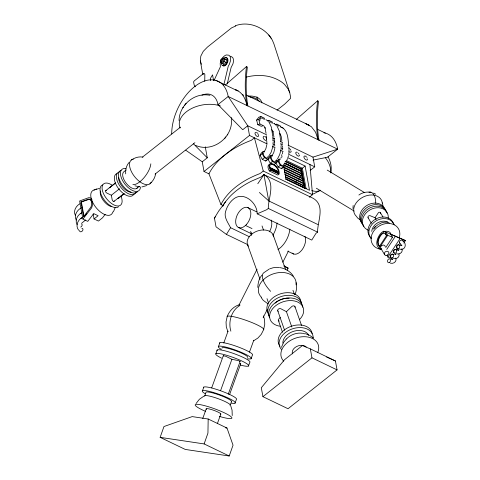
<?xml version="1.0" encoding="UTF-8"?>
<svg xmlns="http://www.w3.org/2000/svg" width="480" height="480" viewBox="0 0 480 480"><rect width="100%" height="100%" fill="white"/><g stroke="black" fill="none" stroke-linecap="round" stroke-linejoin="round"><path stroke-width="0.72" d="M208.176 418.998L207.942 433.11L204.12 443.928L160.146 437.352L163.968 426.534L192.186 416.604L208.176 418.998L226.998 428.052L233.034 445.182L229.212 456L185.238 449.424L160.146 437.352M249.462 236.796L230.58 227.712C228.198 222.948 223.842 217.482 225.51 211.83C226.836 206.85 229.566 202.176 233.652 198.966C243.732 190.962 257.388 202.83 257.196 213.834L266.682 209.712L268.296 208.434C268.224 197.634 276.372 181.896 263.952 174.63L260.766 177.156L251.952 180.93A69.924 43.53 -10.3 0 0 222.648 206.262M257.196 213.834L311.772 240.09L315.936 233.406L317.556 232.128C317.478 221.328 325.626 205.59 313.206 198.33L263.952 174.63L257.796 183.714M352.968 208.5L353.142 205.518M232.236 415.56L232.062 410.112L230.76 405.942M257.784 287.382C258.03 283.044 258.864 278.43 261.936 275.148M202.824 74.664L200.334 60.966L200.814 56.106L203.25 51.354L207.492 47.034L231.624 27.846L235.656 26.034M266.862 144.576L265.908 148.56L264.282 151.656M272.982 146.22L273.144 144.726M274.788 148.386L273.834 152.37L272.202 155.472M280.902 150.03L281.064 148.542M282.708 152.202L282.444 153.984M288.828 153.84L288.984 152.352M155.55 173.4C155.358 177.564 152.868 181.122 149.886 183.852M271.722 169.536L271.806 168.846L272.334 169.83L271.272 169.296L271.116 168.558L271.686 169.524M330.744 172.59C332.046 167.19 330.612 161.562 328.02 156.762M179.028 120.474C179.43 105.018 194.532 92.13 209.946 95.28M221.142 59.862L223.062 58.038L224.904 58.926L226.422 59.826L226.026 62.55L224.106 64.374L220.74 62.586L221.04 60.54M222.258 63.486L224.178 61.662L224.58 58.938L223.062 58.038M398.202 250.554L398.838 249.816L397.776 249.948M272.928 146.52L271.092 152.352L268.644 156.294M280.848 150.33L279.648 154.728L277.47 158.874M279.042 173.982L270.414 170.136L269.352 170.976L277.818 175.05L279.042 173.982A6.924 3.528 51.6 0 0 273.006 163.938A6.924 3.528 51.6 0 0 270.414 170.136M263.724 329.154L264.762 324.24L264.486 319.248L263.352 315.87M223.794 85.05L228.276 66.108L229.314 64.41L230.532 60.672A7.878 4.68 -64.3 0 0 229.758 56.046L228.852 55.206L226.404 54.948A7.554 4.488 -64.3 0 0 222.438 58.014L221.748 59.142M227.226 83.922L231.12 67.476L232.926 63.924L233.37 62.034A7.878 4.68 -64.3 0 0 232.596 57.414L230.544 56.196M115.326 207.318L113.388 211.866M288.09 157.074L288.492 155.598M281.424 347.37L283.422 342.774M202.494 390.732L203.802 387.108M215.91 353.61L217.224 349.98M218.532 346.356L219.846 342.726M223.782 342.954L228.066 331.098M211.704 387.828L223.338 355.656L225.99 356.376L231.906 359.31L238.626 360.648L240.096 361.446L228.24 394.248M202.758 418.458L206.196 408.942M220.554 390.714L231.906 359.31M217.416 423.48L220.854 413.958M229.608 394.512L240.708 363.81L240.162 363.432M230.286 404.958L231.594 401.334M249.468 352.134L253.758 340.278M235.044 403.152L236.358 399.528A17.544 2.58 19.9 0 0 220.77 390.822A17.544 2.58 19.9 0 0 203.622 387.756M248.466 366.03L249.774 362.4A17.544 2.58 19.9 0 0 234.186 353.7A17.544 2.58 19.9 0 0 217.044 350.634M251.088 358.776L252.396 355.146A17.544 2.58 19.9 0 0 236.808 346.446A17.544 2.58 19.9 0 0 219.666 343.38M221.142 60.324L220.182 63.45L220.356 66.822L214.146 80.28M295.092 294.324C296.598 290.682 297.084 286.524 296.118 282.678M286.938 159.972L287.568 158.538M401.274 245.73L401.922 245.154L400.992 245.304L401.496 245.256L401.316 245.55L401.802 245.13L400.854 245.286M240.096 361.446L239.64 361.506M240.708 363.81L240.306 363.858M272.382 155.778L271.242 155.226L269.118 156.912L267.882 159.354L265.758 161.04L262.338 159.39L260.058 155.424L261.198 153.096L263.316 151.416L264.456 151.968M260.058 155.424L262.182 153.738L263.316 151.416M265.758 161.04L266.328 159.876M271.974 164.028L270.264 163.206L267.978 159.234L270.102 157.554L271.242 155.226M273.684 164.85L275.808 163.17L277.044 160.722L279.162 159.042L280.302 159.588M284.868 164.658L283.728 166.98L281.604 168.66L278.184 167.016L275.904 163.044L278.028 161.364L279.162 159.042M281.604 168.66L282.174 167.496M195.342 145.302C213.108 153.384 234.252 136.566 231.282 117.612M238.884 305.274L257.064 269.208M282.852 262.176L288.492 250.992M263.166 317.604L267.204 309.588M287.07 270.186L288.078 268.182M227.262 316.332C229.428 310.818 233.976 306.024 239.85 304.608M280.74 158.292L281.286 157.254M203.25 74.226L203.67 73.428L204.216 73.458L204.84 74.316L204.762 81.3M248.022 244.788L226.422 234.396L216.024 226.812L214.434 218.058L218.622 211.194L225.426 201.942M226.422 234.396L230.58 227.712M373.212 229.146L375.432 226.434M196.044 403.53L199.41 399.246L203.874 396.156M376.17 219.606L375.06 217.746L378.228 212.952A1.332 1.074 -30.7 0 1 379.986 212.328A1.332 1.074 -30.7 0 1 380.346 213.828M378.936 248.556L387.696 235.296L385.86 232.212L383.76 231.222A9.708 4.95 -67.6 0 0 379.692 234.756L378.978 235.866A8.544 4.356 -67.6 0 0 376.77 243.258L377.1 245.466L378.936 248.556L381.684 249.69M385.734 247.524L392.502 237.282L390.666 234.192L405.462 240.576L403.818 243.066M386.706 249.432L395.466 236.178M391.812 258.69L387.852 257.052L400.176 238.398M283.698 342.246L286.374 338.94M80.988 218.604L82.218 217.47M81.81 223.128L85.62 219.948M214.434 218.058L215.706 216.312M184.716 105.174L186.054 103.332M224.508 138.792L225.846 136.956M182.76 107.874L183.294 107.154M227.268 134.97L227.802 134.25M257.808 124.662L259.938 124.026L263.358 125.67L261.228 126.306L257.808 124.662L256.614 120.096L258.84 117.18L260.97 116.544L264.39 118.188L264.732 119.496M256.614 120.096L258.744 119.46L260.97 116.544M268.002 121.524L268.896 120.354L272.316 122.004L272.658 123.306M275.928 125.334L276.816 124.17L280.236 125.814L280.578 127.116M83.64 216.612L90.936 207.078A8.196 4.866 -64.3 0 0 91.536 202.38L91.362 201.498A7.038 4.182 -64.3 0 0 88.674 199.11L80.952 201.81L83.64 216.612L84.078 216.822L81.39 202.02L80.952 201.81M85.428 215.076L86.784 213.336M105.186 214.374L102.51 217.83L98.436 221.058L94.056 218.952L98.13 215.724L93.75 213.618L87.738 221.382L82.92 219.06L91.614 207.846A9.708 5.766 -64.3 0 0 92.568 201.636L92.484 201.138M129.096 162.456C126.3 165.486 125.316 169.86 125.706 173.886M80.562 213.534L80.364 213.762L81.912 212.538M280.332 317.502L278.79 318.978A1.95 1.362 -19.3 0 0 278.562 320.712M291.792 326.976L286.428 311.664L291.744 306.576A1.95 1.362 -19.3 0 1 294.018 305.91A1.95 1.362 -19.3 0 1 294.966 307.302M225.36 85.044L246.456 66.582L247.368 67.02A128.196 76.176 -64.3 0 0 247.806 105.936A41.43 24.618 -64.3 0 0 247.128 103.014M296.52 119.274L317.616 100.812L318.528 101.25A128.196 76.176 -64.3 0 0 318.96 140.166L318.516 138.804M395.478 254.508L394.692 254.616M203.67 73.428L194.262 80.88L193.602 81.864L194.16 84.93L195.342 86.802M80.13 203.688C75.948 205.74 72.93 211.2 75.438 215.58M126.12 170.016L124.422 171.36A10.572 5.382 51.6 0 0 126.36 183.462A10.572 5.382 51.6 0 0 137.58 187.674M81.504 207.774C77.142 209.856 73.602 215.454 76.26 220.098M105.696 190.698L115.62 182.838M109.968 187.44L115.224 183.276M81.774 212.73C77.586 214.788 74.574 220.248 77.082 224.622M82.596 217.254C77.934 219.39 74.994 225.972 78.654 230.214M114.138 200.814A1.332 0.678 51.6 0 1 113.358 201.378A1.332 0.678 51.6 0 1 112.206 199.884L111.36 195.234L119.532 188.76M113.988 201.402L123.912 193.548M118.494 198.354L124.326 193.728M136.512 188.586L139.338 186.348M223.656 205.83L220.956 204.534L208.95 173.85L204.018 171.48L202.254 161.784L207.27 157.812L205.266 146.784M277.038 110.178L284.664 104.136L290.532 98.43L290.478 96.486L289.752 92.706L273.894 43.842L272.274 40.002L270.168 36.864M204.018 171.48L249.504 135.444L247.746 125.754L228.192 96.504A41.43 24.618 -64.3 0 0 197.292 84.672A41.43 24.618 -64.3 0 0 171.702 133.938M262.338 159.39L264.462 157.71L267.882 159.354M270.264 163.206L272.382 161.52L275.808 163.17M309.324 197.244L312.516 194.724L263.262 171.03L260.07 173.55A69.924 43.53 -10.3 0 0 220.956 204.534M278.184 167.016L280.308 165.336L302.748 176.16L302.268 176.472M285.522 161.244L301.428 168.894L301.002 169.23L304.308 187.398M306.084 188.79L302.346 168.228L305.112 166.044L287.664 157.65M301.392 171.624L301.764 171.33L284.622 163.08L301.866 171.318L301.446 171.654L284.25 163.38M301.83 174.048L302.202 173.754M284.028 165.486L301.884 174.072L302.31 173.736L301.446 171.654M310.128 170.472L314.73 166.824L312.972 157.134L288.09 145.164M302.712 178.896L303.192 178.584L302.322 176.496L283.152 167.274M303.15 181.32L303.528 181.02M284.688 172.434L303.204 181.344L303.63 181.008L302.766 178.92L284.25 170.016M303.594 183.738L303.966 183.444M285.132 174.858L303.648 183.768L304.068 183.432L303.204 181.344M304.032 186.162L304.512 185.85L303.648 183.768M262.932 396.666L311.964 357.828L310.344 348.9L302.4 345.564L284.568 359.688L261.306 387.738L262.932 396.666L288.03 408.738L337.062 369.9L335.436 360.972L310.344 348.9M142.434 157.134L180.51 127.128M155.07 174.09L194.904 142.698M253.674 340.746L257.886 338.052L261.246 334.344L263.532 329.868A19.494 2.832 19.5 0 0 246.15 320.364A19.494 2.832 19.5 0 0 227.07 317.046L226.032 321.96L226.308 326.952L227.892 331.68M358.878 195.024C362.28 192.366 366.738 191.676 370.938 192.234M320.43 190.206L313.998 193.71L312.006 194.244M131.418 159.96C134.772 157.674 138.912 156.312 142.968 157.128M269.046 269.184L263.892 272.67A19.494 7.908 44.8 0 0 270.612 291.33M383.826 232.89L383.676 232.956A8.196 4.176 -67.6 0 0 380.592 235.794L379.986 236.724A7.038 3.588 -67.6 0 0 378.186 242.292L378.45 244.596L379.428 246.234M93.996 189.972L99.348 188.418M146.94 185.532L141.882 186.942M95.886 189.228L96.558 188.964M81.39 202.02L89.112 199.326A7.038 4.182 -64.3 0 1 91.056 200.232M235.218 25.824C248.112 20.766 263.706 26.91 271.182 38.214M312.972 157.134L337.662 149.166A41.43 24.618 -64.3 0 0 323.97 132.756M269.67 268.848L273.102 267.762L276.582 267.336L279.216 267.552M392.676 259.146L390.948 259.2M267.474 120.78L268.896 120.354M275.394 124.59L276.816 124.17M380.946 223.002L384.24 222.222L387.726 222.21M246.222 77.118C253.188 75.342 260.532 74.916 267.612 76.248A40.668 27.84 -18.2 0 1 272.436 77.496A49.644 33.978 -18.2 0 1 279.246 80.526A40.668 27.84 -18.2 0 1 284.502 84.378L288.222 89.136L289.752 92.706M313.008 160.11L327.444 157.26L337.662 149.166L228.192 96.504L217.974 104.598A26.28 15.618 -64.3 0 0 201.954 95.166M247.878 96.12C253.116 95.604 260.55 96.876 261.936 102.882M139.782 186.846L134.946 185.832M399.57 249.144C405.084 250.752 407.322 244.098 402.978 240.774M396.486 253.806C399.564 254.892 403.512 252.09 401.862 248.748M393.408 258.474C396.294 259.422 400.104 257.148 398.964 253.83M390.324 263.136C393.396 264.222 397.35 261.42 395.7 258.078M226.656 57.78L225.954 57.696A4.35 2.586 -64.3 0 0 225.174 57.888M225.546 427.836L226.998 428.052M249.78 96.936C253.5 97.278 257.514 98.484 259.722 101.718M279.876 267.606C285.3 268.398 290.376 271.47 293.346 276.108M305.4 333.708L308.802 334.932M375.06 217.746L370.14 215.712A1.512 1.212 -30.7 0 0 368.268 217.944M383.76 231.222L405.462 240.576M387.696 235.296L392.502 237.282M326.64 357.042L335.436 360.972M280.776 126.81C288.108 129.84 287.934 138.828 288.708 145.47M224.58 58.938L226.422 59.826M224.178 61.662L226.026 62.55M220.74 62.586L224.106 64.374M215.91 80.43L234.606 89.424A41.43 24.618 -64.3 0 1 246.894 105.498A128.196 76.176 -64.3 0 1 246.456 66.582M237.546 90.84L235.518 89.868A41.43 24.618 -64.3 0 1 238.182 90.924M246.33 95.064L309.348 125.382M317.364 129.234L325.38 133.092M219.234 105.204L217.974 104.598L242.73 129.726L247.746 125.754L266.574 134.814M272.622 137.724L274.644 138.696M280.692 141.606L282.708 142.578M249.504 135.444L267.144 143.934M272.49 146.502L275.166 147.792M280.518 150.366L283.188 151.65M288.54 154.224L314.73 166.824M286.242 160.482L302.346 168.228M285.096 161.58L301.002 169.23L301.866 171.318M284.418 165.132L302.31 173.736M283.968 169.338L303.192 178.584M284.412 171.762L303.63 181.008M284.85 174.186L304.068 183.432M269.862 167.436L270.726 169.62L278.376 173.304L278.448 171.27A5.97 3.042 51.6 0 0 273.168 164.682A5.97 3.042 51.6 0 0 269.862 167.436L278.478 171.582M285.294 176.61L304.512 185.85M285.57 177.282L304.086 186.186L304.95 188.274L285.732 179.028M285.726 179.088L304.188 187.974M259.386 192.468L268.722 200.892L317.976 224.586M268.296 208.434L317.556 232.128M247.644 207.51L256.824 211.926M245.442 225.42L252 228.576M238.836 227.67L251.952 233.976M287.694 251.172L293.604 254.016M111.36 195.234L106.83 193.056A1.512 0.768 51.6 0 1 105.528 191.364A1.512 0.768 51.6 0 1 106.41 190.728M311.964 357.828L337.062 369.9M204.12 443.928L229.212 456M286.428 311.664L280.902 308.784A1.974 1.38 -19.3 0 0 278.184 309.306A1.974 1.38 -19.3 0 0 278.274 311.298M373.662 193.092L375.732 194.202M306.678 124.098L309.186 125.466M305.766 123.654L311.406 126.744L315.594 132.228L318.048 139.728A128.196 76.176 -64.3 0 1 317.616 100.812M309.414 335.202L313.452 338.04M327.216 170.082L364.434 192.54M316.38 188.238L354.24 211.08M222.618 65.562L223.914 66.018A4.35 2.586 -64.3 0 0 226.896 63.756L227.79 61.65A4.524 2.688 -64.3 0 0 227.244 58.146L225.528 57.486A4.35 2.586 -64.3 0 0 223.962 58.152M281.73 127.248L282.282 127.608M282.612 127.818L283.164 128.178M275.244 124.362L273.804 123.438L274.362 123.798M265.884 119.628L267.318 120.552M268.182 303.972L263.22 300.312L261.144 297.51M360.27 219.87L357.834 218.196L356.214 216.156A15.102 11.1 -27.5 0 1 363.156 197.046A15.102 11.1 -27.5 0 1 382.296 203.088M223.614 355.986L223.302 355.728M305.838 156.048L306.414 156.462M265.074 136.434L266.628 138.066M185.748 150.21L202.254 161.784M257.382 132.834L257.874 133.284M193.344 143.676L207.27 157.812M271.752 129.66L273.102 132L272.928 131.454L273.978 137.148M263.832 125.85L265.182 128.19L265.008 127.644L266.058 133.338M274.176 141.126L274.782 141.99M280.2 134.052L279.804 133.554L281.13 136.17L281.904 140.964M268.788 35.034L269.91 36.522M277.176 126.378L279.384 131.214L280.788 141.66M269.256 122.562L271.464 127.398L272.748 136.512M399.582 242.862L401.088 245.394M380.424 212.688L383.004 217.026M396.498 247.53L398.004 250.056M386.604 235.38L385.626 233.742L383.196 232.758A8.196 4.176 -67.6 0 0 380.106 235.596L379.506 236.526A7.038 3.588 -67.6 0 0 377.706 242.094L377.97 244.398L379.272 246.582L386.448 235.728L385.146 233.544M368.058 217.704L371.376 223.278M380.958 248.544L384.63 254.718M278.028 161.364L280.308 165.336M276.294 159.708L276.942 160.842M270.102 157.554L272.382 161.52M262.182 153.738L264.462 157.71M301.884 174.072L302.748 176.16M273.18 235.002L285.522 269.292M262.032 225.948L263.52 230.076M250.656 231.42L251.646 234.174M247.692 245.088L260.04 279.378M292.968 290.292L294.426 294.456M294.936 306.582L301.518 325.38M277.746 310.764L284.574 330.252M278.358 320.412L282.504 332.25M267.006 298.668L268.464 302.832M200.334 60.966L201.42 64.278M382.266 202.854L383.028 205.572M263.262 171.03L254.436 137.82L251.25 140.346A75.624 47.076 -10.3 0 0 208.95 173.85M258.744 119.46L259.938 124.026M91.896 202.11L91.8 201.708A7.038 4.182 -64.3 0 0 91.662 201.282M305.112 166.044L309.516 190.272L286.026 178.968L283.758 166.488M301.428 168.894L304.95 188.274M281.622 154.74L282.024 156.948M256.986 96.888L257.52 99.804M263.952 174.63L268.722 200.892M213.606 80.676L212.544 74.838L210.318 78.624L210.684 80.616M93.15 213.954L94.056 218.952M82.92 219.06L79.632 200.97L88.62 197.718A8.544 5.076 -64.3 0 1 91.986 199.602M387.54 254.976L387.852 257.052M274.14 138.396L274.614 143.496M282.204 143.466L282.33 144.738M266.358 135.846L266.694 139.686M309.936 164.52L312.516 194.724M282.444 146.016L282.54 147.312M272.868 137.85L273.048 140.55M288.81 146.814L288.894 148.176M280.89 143.004L280.968 144.36M251.088 232.848L251.256 235.584M282.618 148.608L282.684 149.922M274.698 144.798L274.758 146.112M266.772 140.988L266.88 143.568M288.96 149.544L289.014 150.972M281.04 145.728L281.088 147.156M273.114 141.918L273.168 143.346M380.922 249.276A15.102 12.138 -30.7 0 1 371.82 234.72A15.102 12.138 -30.7 0 1 390.018 223.536A15.102 12.138 -30.7 0 1 399.12 238.092M374.31 228.3A10.572 8.496 -30.7 0 1 375.552 226.728M376.032 226.248A10.572 8.496 -30.7 0 1 378.21 224.568M378.804 224.22A10.572 8.496 -30.7 0 1 380.694 223.38M381.816 249.126A2.418 1.944 -30.7 0 1 381.732 245.61A2.418 1.944 -30.7 0 1 385.23 246.708M384.312 231.612A6.042 4.854 -30.7 0 1 391.11 234.42M397.152 248.07A1.992 1.602 -30.7 0 1 396.936 245.442A1.992 1.602 -30.7 0 1 399.894 245.442M400.23 243.402A1.992 1.602 -30.7 0 1 400.428 240.462A1.992 1.602 -30.7 0 1 403.176 241.596M394.512 252.846A1.992 1.602 -30.7 0 1 394.068 252.732M393.696 252.51A1.992 1.602 -30.7 0 1 393.852 250.104A1.992 1.602 -30.7 0 1 396.534 249.792M396.816 250.104A1.992 1.602 -30.7 0 1 396.978 250.494M390.984 257.394A1.992 1.602 -30.7 0 1 390.774 254.772A1.992 1.602 -30.7 0 1 393.732 254.772M398.244 237.546A9.708 4.95 -67.6 0 1 398.652 237.372M363.906 226.332A13.596 10.926 -30.7 0 1 369.084 208.32A13.596 10.926 -30.7 0 1 387.042 213.078M368.514 230.304A13.596 10.926 -30.7 0 1 363.51 216.786A13.596 10.926 -30.7 0 1 378.888 207.756A13.596 10.926 -30.7 0 1 388.176 218.76M362.988 224.79A13.596 10.926 -30.7 0 1 368.166 206.772A13.596 10.926 -30.7 0 1 386.124 211.536M361.176 222.126A13.596 10.926 -30.7 0 1 368.028 204.81A13.596 10.926 -30.7 0 1 385.2 209.994M221.484 62.928A4.524 2.688 -64.3 0 0 222.192 65.358L223.488 65.814A4.35 2.586 -64.3 0 0 226.47 63.552L227.364 61.446A4.524 2.688 -64.3 0 0 226.818 57.942M221.7 61.674A1.506 0.894 -64.3 0 0 221.988 62.076L222.21 62.148A1.452 0.864 -64.3 0 0 223.416 61.212L223.566 60.858A1.506 0.894 -64.3 0 0 223.326 59.448L223.11 59.376A1.452 0.864 -64.3 0 0 222.858 59.4M269.352 170.976A6.924 3.528 51.6 0 1 269.61 164.394M111.432 206.574A10.572 5.382 51.6 0 1 103.098 200.16A10.572 5.382 51.6 0 1 100.452 190.974M109.776 187.83A1.53 0.78 51.6 0 1 110.694 187.47M120.996 196.086A13.596 6.924 51.6 0 1 115.11 205.464A13.596 6.924 51.6 0 1 102.144 189.168A13.596 6.924 51.6 0 1 112.536 185.448M118.518 206.778A13.596 6.924 51.6 0 1 103.944 199.536A13.596 6.924 51.6 0 1 102.66 184.908M118.68 197.97A1.512 0.768 51.6 0 1 117.78 198.324M371.424 238.146A13.596 10.926 -30.7 0 1 374.4 219.864A13.596 10.926 -30.7 0 1 393.27 223.23M371.268 238.716A13.596 10.926 -30.7 0 1 376.068 220.926A13.596 10.926 -30.7 0 1 394.188 224.778M371.742 231.42A10.572 8.496 -30.7 0 1 378.504 222.36A10.572 8.496 -30.7 0 1 389.328 223.02M307.458 159.066A2.4 1.224 51.6 0 1 305.868 159.816A2.4 1.224 51.6 0 1 303.936 157.05A2.4 1.224 51.6 0 1 305.526 156.294M306.822 157.524A2.4 1.224 51.6 0 1 307.14 158.046M274.698 144.12A2.4 1.224 51.6 0 1 272.796 143.808M272.916 140.604A2.4 1.224 51.6 0 1 273.378 140.928M291.156 151.218A2.4 1.224 51.6 0 1 288.66 151.236M288.768 148.248A2.4 1.224 51.6 0 1 289.218 148.452M289.68 148.77A2.4 1.224 51.6 0 1 290.832 150.204M283.71 361.158A19.494 13.59 -19.3 0 1 297.546 337.542A19.494 13.59 -19.3 0 1 317.796 352.35M292.548 353.898A7.8 5.436 -19.3 0 1 296.676 346.482A7.8 5.436 -19.3 0 1 306.234 347.004M281.406 349.368A17.544 12.234 -19.3 0 1 292.008 328.974A17.544 12.234 -19.3 0 1 313.134 338.178M279.276 321.084A1.95 1.362 -19.3 0 1 278.874 320.94M280.05 346.224A17.544 12.234 -19.3 0 1 279.312 345.144M279.006 344.58A17.544 12.234 -19.3 0 1 291.528 326.184A17.544 12.234 -19.3 0 1 312.12 333.588M282.858 343.062A13.644 9.516 -19.3 0 1 293.952 331.2A13.644 9.516 -19.3 0 1 308.79 335.508M286.464 339.012A13.644 9.516 -19.3 0 1 302.67 333.318M303.288 333.438A13.644 9.516 -19.3 0 1 304.758 333.864M242.586 94.356A41.43 24.618 -64.3 0 1 243.462 95.418M276.678 125.916A3.144 2.226 73.4 0 1 278.988 126.234M275.814 160.368A3.144 1.602 51.6 0 1 273.288 161.202A3.144 1.602 51.6 0 1 271.35 156.99M271.638 156.684A3.144 1.602 51.6 0 1 272.058 156.546M267.894 156.558A3.144 1.602 51.6 0 1 265.668 157.602A3.144 1.602 51.6 0 1 263.292 153.636M263.43 153.18A3.144 1.602 51.6 0 1 263.718 152.868M259.86 120.792A3.144 2.226 73.4 0 1 261.09 118.158A3.144 2.226 73.4 0 1 263.652 119.16M180.096 127.986A26.28 16.362 -10.3 0 1 190.518 109.08A26.28 16.362 -10.3 0 1 220.368 105.942M151.188 182.28A15.102 7.692 51.6 0 1 134.406 176.406A15.102 7.692 51.6 0 1 133.35 159.198M150.84 163.836A15.102 6.234 -53.9 0 1 143.82 177.936A15.102 6.234 -53.9 0 1 132.888 184.59M368.982 192.234A15.102 7.392 -80 0 1 375.732 203.172M325.368 157.788A26.28 21.624 21.3 0 1 330.81 172.932M319.914 190.62A26.28 13.44 51.8 0 1 311.802 190.602M269.55 317.58A17.544 12.234 -19.3 0 1 282.504 299.046A17.544 12.234 -19.3 0 1 302.736 307.224M280.368 326.268A17.544 12.234 -19.3 0 1 271.638 310.08A17.544 12.234 -19.3 0 1 296.412 301.518A17.544 12.234 -19.3 0 1 299.388 319.698M267.702 312.306A17.544 12.234 -19.3 0 1 280.656 293.772A17.544 12.234 -19.3 0 1 300.888 301.95M269.274 316.062A17.544 12.234 -19.3 0 1 280.71 296.694A17.544 12.234 -19.3 0 1 301.812 304.59M248.298 246.186A13.71 9.522 -19.8 0 1 257.052 231.144A13.71 9.522 -19.8 0 1 273.672 236.808M221.292 349.374A17.544 2.58 19.9 0 1 224.166 346.716A17.544 2.58 19.9 0 1 246.468 354.738A17.544 2.58 19.9 0 1 247.488 358.788M230.862 331.152A19.494 15.42 -81.5 0 1 239.952 305.436M205.35 411.288A19.494 2.862 19.9 0 1 199.764 404.586A19.494 2.862 19.9 0 1 228.828 415.164A19.494 2.862 19.9 0 1 219.366 416.394M221.592 358.182A17.544 2.58 19.9 0 1 220.824 353.826A17.544 2.58 19.9 0 1 245.418 362.844A17.544 2.58 19.9 0 1 240.48 365.112M206.562 409.38A7.8 1.146 19.9 0 1 213.072 410.076A7.8 1.146 19.9 0 1 220.722 414.228M268.758 122.106A3.144 2.226 73.4 0 1 271.572 122.976M221.982 348.174A13.644 2.004 19.9 0 1 235.692 350.754A13.644 2.004 19.9 0 1 247.404 357.426M230.052 405.432A13.644 2.004 19.9 0 0 218.346 398.76A13.644 2.004 19.9 0 0 204.63 396.18L205.944 392.55A13.644 2.004 19.9 0 1 219.654 395.13A13.644 2.004 19.9 0 1 231.366 401.808M205.254 393.75A17.544 2.58 19.9 0 1 208.128 391.098A17.544 2.58 19.9 0 1 230.43 399.114A17.544 2.58 19.9 0 1 231.444 403.17M283.74 164.178A3.144 1.602 51.6 0 1 280.914 164.766A3.144 1.602 51.6 0 1 279.564 160.494M261.45 297.252A19.494 13.536 -19.8 0 1 272.718 274.05A19.494 13.536 -19.8 0 1 296.058 284.88M271.128 220.068A11.01 6.546 -64.3 0 1 269.424 231.834M304.914 236.316A11.01 6.546 -64.3 0 1 302.034 249.846A11.01 6.546 -64.3 0 1 292.158 253.098M301.428 175.38A75.624 47.076 -10.3 0 1 300.558 176.46M300.108 177A75.624 47.076 -10.3 0 1 298.218 179.118M297.222 180.162A75.624 47.076 -10.3 0 1 295.122 182.22M299.154 155.886A2.4 1.224 51.6 0 1 296.1 154.146A2.4 1.224 51.6 0 1 297.372 152.376M298.278 153.114A2.4 1.224 51.6 0 1 298.986 154.128M299.304 155.142A2.4 1.224 51.6 0 1 299.292 155.562M258.438 135.042A2.4 1.224 51.6 0 1 257.25 136.434A2.4 1.224 51.6 0 1 255.036 133.674A2.4 1.224 51.6 0 1 256.608 132.762M257.904 133.992A2.4 1.224 51.6 0 1 258.222 134.514M266.676 139.872A2.4 1.224 51.6 0 1 263.808 138.978A2.4 1.224 51.6 0 1 264.312 136.482M282.852 148.044A2.4 1.224 51.6 0 1 280.944 147.732M281.064 144.528A2.4 1.224 51.6 0 1 281.97 145.266M275.13 303.168A13.644 9.516 -19.3 0 1 289.152 298.236M289.884 229.098A18.882 11.22 -64.3 0 1 277.944 249.552M277.116 222.96A18.882 11.22 -64.3 0 1 272.88 235.23M284.01 265.794A13.71 0.342 26.8 0 1 284.01 266.37M130.968 192.138A10.572 5.382 51.6 0 1 122.598 187.068A10.572 5.382 51.6 0 1 118.602 177.534M140.49 187.02A13.596 6.924 51.6 0 1 125.07 184.314A13.596 6.924 51.6 0 1 125.832 168.594M91.29 200.544A7.038 4.182 -64.3 0 1 91.494 200.892M81.432 223.848A1.992 1.41 -47.5 0 1 82.098 225.342A1.992 1.41 -47.5 0 1 80.718 227.07M137.7 191.31A13.596 6.924 51.6 0 1 123.036 185.928A13.596 6.924 51.6 0 1 121.032 170.358M135.96 192.354A13.596 6.924 51.6 0 1 120.996 187.542A13.596 6.924 51.6 0 1 119.61 171.804M133.92 193.968A13.596 6.924 51.6 0 1 119.334 189.618A13.596 6.924 51.6 0 1 116.958 173.586M81.858 228.306A1.992 1.41 -47.5 0 1 82.902 229.938A1.992 1.41 -47.5 0 1 80.946 231.786A1.992 1.41 -47.5 0 1 79.566 230.472M112.83 211.914A15.102 7.692 51.6 0 1 96.276 207.87A15.102 7.692 51.6 0 1 94.602 189.894M272.664 169.794L272.334 169.122L272.664 169.794M275.19 171.012L274.836 170.352L275.19 171.012M275.772 171.288L275.412 170.628L275.772 171.288M271.902 169.05L272.04 169.416L271.902 169.05M276.552 171.702L275.934 170.832L276.552 171.702M273.594 169.998L273.186 170.244L273.042 169.44L273.594 169.998M274.164 170.274C274.356 170.892 273.606 170.556 273.618 169.722L274.164 170.274M277.14 171.702C277.308 172.332 276.588 171.978 276.594 171.15L277.14 171.702M220.908 59.832L220.758 60.186A1.506 0.894 -64.3 0 0 220.998 61.596L221.214 61.668A1.452 0.864 -64.3 0 0 222.426 60.732L222.57 60.378A1.506 0.894 -64.3 0 0 222.336 58.968L222.114 58.896A1.452 0.864 -64.3 0 0 220.908 59.832M392.244 259.278L392.07 259.548L392.556 259.122L392.214 259.284M246.39 224.556L244.494 226.29A11.01 6.546 -64.3 0 1 235.932 218.946A11.01 6.546 -64.3 0 1 248.166 207.744A11.01 6.546 -64.3 0 1 246.39 224.556M395.76 254.484L395.298 254.622L395.76 254.484M274.698 170.238L274.236 170.016L274.842 171.042L274.698 170.238M277.668 171.666L277.206 171.444L277.812 172.47L277.668 171.666M386.052 255.402A2.418 1.944 -30.7 0 0 388.812 252.378A2.418 1.944 -30.7 0 0 384.936 252.198A2.418 1.944 -30.7 0 0 386.052 255.402M395.88 252.984A1.992 1.404 -75.2 0 0 395.928 249.63A1.992 1.404 -75.2 0 0 393.726 251.76A1.992 1.404 -75.2 0 0 395.88 252.984M392.796 257.652A1.992 1.404 -75.2 0 0 392.844 254.298A1.992 1.404 -75.2 0 0 390.648 256.428A1.992 1.404 -75.2 0 0 392.796 257.652M389.712 262.314A1.992 1.404 -75.2 0 0 389.766 258.96A1.992 1.404 -75.2 0 0 387.564 261.09A1.992 1.404 -75.2 0 0 389.712 262.314M398.958 248.322A1.992 1.404 -75.2 0 0 399.012 244.968A1.992 1.404 -75.2 0 0 396.81 247.098A1.992 1.404 -75.2 0 0 398.958 248.322"/></g></svg>
